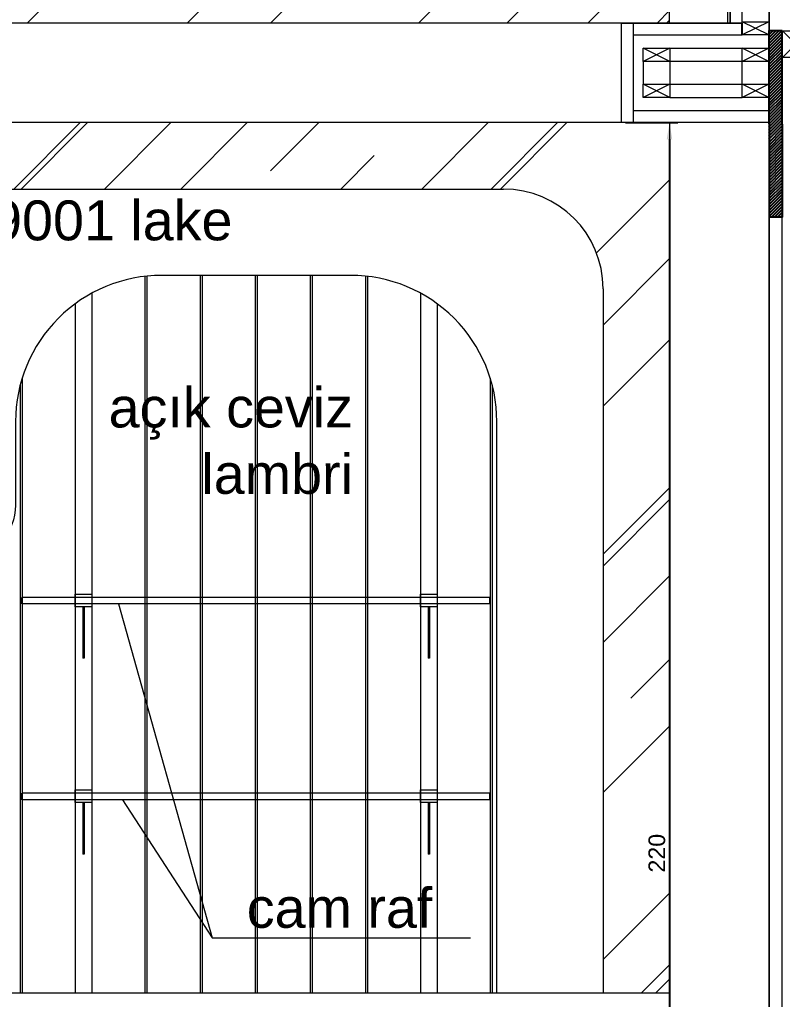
# Model space of a CAD drawing. Header units: millimetres. Extents: x 54215 to 67697, y 23496 to 56611.
# Drawn here: x 56793 to 56907.9, y 40695.9 to 40843.5 of the extents above; entities that cross this region are included whole.
import ezdxf

# ---------------------------------------------------------------- set-up
doc = ezdxf.new("R2010")
doc.units = ezdxf.units.MM
doc.layers.add('no3_ahsap kesit on', color=7, linetype='Continuous', lineweight=20, true_color=0xfca103)
doc.layers.add('no3_tefriş ön ince', color=7, linetype='Continuous', lineweight=18, true_color=0x8c1aff)
for name, color, linetype, lineweight in [('no3_cam gorunus on', 142, 'Continuous', 15), ('no3_cam kesit arka', 141, 'Continuous', 18), ('no3_duvar kaplama', 8, 'Continuous', 0), ('no3_kutu profil gorunus', 8, 'Continuous', 0), ('no3_kutuprofil kesit', 74, 'Continuous', 18), ('no3_mermer gorunus on', 31, 'Continuous', 15), ('no3_paslanmaz kesit arka', 145, 'Continuous', 20), ('no3_yazı duvar', 152, 'Continuous', 0)]:
    doc.layers.add(name, color=color, linetype=linetype, lineweight=lineweight)
doc.styles.get("Standard").update_dxf_attribs({"font": 'arial.ttf'})
doc.styles.add('style1', font='arial.ttf', dxfattribs={"height": 20})
doc.dimstyles.new('ISO-25', dxfattribs={"dimtxt": 2.5, "dimasz": 2.5, "dimexe": 1.25, "dimexo": 0.625, "dimtad": 1, "dimtxsty": 'Standard', "dimcen": 2.5, "dimadec": 0, "dimazin": 0, "dimtfac": 1, "dimtmove": 0, "dimatfit": 3, "dimfxl": 1, "dimarcsym": 0})

# ---------------------------------------------------------------- blocks, each defined once
blk = doc.blocks.new('cephe pasta')
h = blk.add_hatch()
h.set_pattern_fill('ANSI31', color=230, scale=0.1)
h.set_pattern_definition([(45, (6736.7787, 16841.92266), (-0.224506403, 0.224506403), [])])
h.paths.add_polyline_path([(10726.32, 21206.89), (10724.32, 21206.89), (10724.36, 21178.89), (10726.36, 21178.89)])
at = {"color": 231, "lineweight": 15}
blk.add_line((10726.36, 20988.08), (10726.32, 21202.28), dxfattribs=at)
at = {"color": 230}
blk.add_lwpolyline([(10726.32, 21206.89), (10724.32, 21206.89), (10724.36, 21178.89), (10726.36, 21178.89)], close=True, dxfattribs=at)
at = {"color": 231, "lineweight": 15}
blk.add_lwpolyline([(10726.36, 21206.89), (10730.36, 21206.89), (10730.36, 21202.89), (10726.36, 21202.89), (10726.36, 21206.89), (10730.36, 21202.89), (10726.36, 21202.89), (10730.36, 21206.89)], dxfattribs=at)
blk = doc.blocks.new('*D274')
at = {"color": 0, "lineweight": -2, "transparency": 16777216}
for p, q in [((56884.27, 40827.96), (56892.14, 40827.96)), ((56890.89, 40825.46), (56890.89, 40610.46)), ((56884.27, 40607.96), (56892.14, 40607.96))]:
    blk.add_line(p, q, dxfattribs=at)
at = {"color": 0, "transparency": 16777216}
for points in [[(56890.47, 40825.46), (56891.3, 40825.46), (56890.89, 40827.96)], [(56890.47, 40610.46), (56891.3, 40610.46), (56890.89, 40607.96)]]:
    blk.add_solid(points, dxfattribs=at)
at = {"layer": 'Defpoints', "color": 0, "transparency": 16777216}
for p in [(56883.64, 40827.96), (56883.64, 40607.96), (56890.89, 40607.96)]:
    blk.add_point(p, dxfattribs=at)
at = {"color": 0, "transparency": 16777216, "insert": (56888.99, 40717.96), "char_height": 2.5, "attachment_point": 5, "rotation": 90}
blk.add_mtext('220', dxfattribs=at)

msp = doc.modelspace()

# ---------------------------------------------------------------- hatches: boundary and pattern name
at = {"layer": 'no3_duvar kaplama'}
h = msp.add_hatch(dxfattribs=at)
h.set_pattern_fill('AR-RROOF', color=251, angle=45)
h.set_pattern_definition([(45, (2906.12, 12507.684), (21.552615, 57.473639), [381, -50.8, 127, -25.4]), (45, (2921.028, 12540.552), (-41.847994, 5.926969), [76.2, -8.382, 152.4, -19.05]), (45, (2899.835, 12531.93), (81.3611205, 105.428207), [203.2, -35.56, 101.6, -25.4])])
h.paths.add_polyline_path([(55955.433, 40885.463), (55839.741, 40885.463), (55828.941, 40885.463), (55793.188, 40885.463), (55793.188, 40881.463), (55793.188, 40846.963), (55793.188, 40842.963), (55813.188, 40842.963), (55955.433, 40842.963)])
h.paths.add_polyline_path([(56216.788, 40885.463), (55970.433, 40885.463), (55970.433, 40842.963), (56216.788, 40842.963)])
h.paths.add_polyline_path([(56564.478, 40885.463), (56296.988, 40885.463), (56296.988, 40842.963), (56564.478, 40842.963)])
h.paths.add_polyline_path([(56890.888, 40885.463), (56579.478, 40885.463), (56579.478, 40842.963), (56890.888, 40842.963)])
at = {"layer": 'no3_yazı duvar'}
h = msp.add_hatch(dxfattribs=at)
h.set_pattern_fill('AR-RROOF', color=256, angle=45)
h.set_pattern_definition([(45, (2906.12, 12507.684), (21.552615, 57.473639), [381, -50.8, 127, -25.4]), (45, (2921.028, 12540.552), (-41.847994, 5.926969), [76.2, -8.382, 152.4, -19.05]), (45, (2899.835, 12531.93), (81.3611205, 105.428207), [203.2, -35.56, 101.6, -25.4])])
h.paths.add_polyline_path([(56579.478, 40696.948), (56589.478, 40696.948), (56589.478, 40802.963, -0.4142136), (56604.478, 40817.963), (56865.888, 40817.963, -0.4142136), (56880.888, 40802.963), (56880.888, 40696.948), (56890.888, 40696.948), (56890.888, 40827.963), (56579.478, 40827.963)])
h.paths.add_polyline_path([(56640.662, 40821.245), (56827.578, 40821.245), (56827.578, 40800.904), (56640.662, 40800.904)], flags=24)

# ---------------------------------------------------------------- linework, layer by layer
for p, q in [((56901.843, 40841.163), (56901.843, 40842.963)), ((56905.888, 40827.963), (56905.888, 40829.763)), ((56793.418, 40755.485), (56793.418, 40756.485)), ((56863.888, 40755.485), (56863.888, 40756.485)), ((56793.418, 40725.994), (56793.418, 40726.994)), ((56863.888, 40725.994), (56863.888, 40726.994))]:
    msp.add_line(p, q)
at = {"layer": 'no3_ahsap kesit on'}
for p, q in [((56883.643, 40827.963), (56883.643, 40842.963)), ((56883.643, 40842.963), (56901.799, 40842.963)), ((56885.443, 40827.963), (56885.443, 40842.963)), ((56885.443, 40841.163), (56901.843, 40841.163))]:
    msp.add_line(p, q, dxfattribs=at)
msp.add_lwpolyline([(56901.843, 40885.463), (56900.043, 40885.463), (56900.043, 40842.963), (56901.843, 40842.963)], close=True, dxfattribs=at)
for points in [[(56905.888, 40827.963), (56883.643, 40827.963), (56883.643, 40842.963)], [(56905.888, 40829.763), (56885.443, 40829.763), (56885.443, 40842.963)]]:
    msp.add_lwpolyline(points, dxfattribs=at)
at = {"layer": 'no3_cam gorunus on'}
for p, q in [((56863.888, 40756.485), (56793.418, 40756.485)), ((56863.888, 40755.485), (56793.418, 40755.485)), ((56863.888, 40726.994), (56793.418, 40726.994)), ((56863.888, 40725.994), (56793.418, 40725.994))]:
    msp.add_line(p, q, dxfattribs=at)
at = {"layer": 'no3_cam kesit arka'}
msp.add_lwpolyline([(56900.043, 40885.463), (56899.643, 40885.463), (56899.643, 40842.963), (56900.043, 40842.963)], close=True, dxfattribs=at)
at = {"layer": 'no3_duvar kaplama'}
for p, q in [((56811.903, 40804.818), (56811.903, 40696.948)), ((56812.203, 40804.851), (56812.203, 40696.948)), ((56820.203, 40804.963), (56820.203, 40696.948)), ((56820.503, 40804.963), (56820.503, 40696.948)), ((56828.503, 40804.963), (56828.503, 40696.948)), ((56828.803, 40804.963), (56828.803, 40696.948)), ((56836.803, 40804.963), (56836.803, 40696.948)), ((56837.103, 40804.963), (56837.103, 40696.948)), ((56845.103, 40804.851), (56845.103, 40696.948)), ((56845.403, 40804.818), (56845.403, 40696.948)), ((56793.403, 40789.472), (56793.403, 40696.948)), ((56863.903, 40789.472), (56863.903, 40696.948)), ((56793.103, 40788.41), (56793.103, 40696.948)), ((56864.203, 40788.41), (56864.203, 40696.948))]:
    msp.add_line(p, q, dxfattribs=at)
at = {"layer": 'no3_kutu profil gorunus'}
for p, q in [((56890.943, 40839.163), (56901.843, 40839.163)), ((56886.943, 40837.163), (56886.943, 40833.763)), ((56890.943, 40831.763), (56901.843, 40831.763))]:
    msp.add_line(p, q, dxfattribs=at)
msp.add_lwpolyline([(56890.943, 40837.163), (56890.943, 40833.763), (56901.843, 40833.763), (56901.843, 40837.163)], close=True, dxfattribs=at)
at = {"layer": 'no3_kutuprofil kesit'}
for p, q in [((56905.843, 40843.163), (56901.843, 40841.163)), ((56905.843, 40841.163), (56901.843, 40843.163)), ((56890.943, 40839.163), (56886.943, 40837.163)), ((56890.943, 40837.163), (56886.943, 40839.163)), ((56905.843, 40839.163), (56901.843, 40837.163)), ((56905.843, 40837.163), (56901.843, 40839.163)), ((56890.943, 40833.763), (56886.943, 40831.763)), ((56890.943, 40831.763), (56886.943, 40833.763)), ((56905.843, 40833.763), (56901.843, 40831.763)), ((56905.843, 40831.763), (56901.843, 40833.763))]:
    msp.add_line(p, q, dxfattribs=at)
for points in [[(56905.843, 40843.163), (56905.843, 40841.163), (56901.843, 40841.163), (56901.843, 40843.163)], [(56890.943, 40839.163), (56890.943, 40837.163), (56886.943, 40837.163), (56886.943, 40839.163)], [(56905.843, 40839.163), (56905.843, 40837.163), (56901.843, 40837.163), (56901.843, 40839.163)], [(56890.943, 40833.763), (56890.943, 40831.763), (56886.943, 40831.763), (56886.943, 40833.763)], [(56905.843, 40833.763), (56905.843, 40831.763), (56901.843, 40831.763), (56901.843, 40833.763)]]:
    msp.add_lwpolyline(points, close=True, dxfattribs=at)
at = {"layer": 'no3_mermer gorunus on'}
msp.add_line((56579.478, 40696.948), (56890.888, 40696.948), dxfattribs=at)
at = {"layer": 'no3_paslanmaz kesit arka'}
for p, q in [((56802.553, 40755.064), (56802.553, 40747.324)), ((56802.753, 40755.064), (56802.753, 40747.324)), ((56854.553, 40755.064), (56854.553, 40747.324)), ((56854.753, 40755.064), (56854.753, 40747.324)), ((56802.753, 40747.324), (56802.553, 40747.324)), ((56854.753, 40747.324), (56854.553, 40747.324)), ((56802.553, 40725.573), (56802.553, 40717.833)), ((56802.753, 40725.573), (56802.753, 40717.833)), ((56854.553, 40725.573), (56854.553, 40717.833)), ((56854.753, 40725.573), (56854.753, 40717.833)), ((56802.753, 40717.833), (56802.553, 40717.833)), ((56854.753, 40717.833), (56854.553, 40717.833))]:
    msp.add_line(p, q, dxfattribs=at)
for points in [[(56801.403, 40756.985), (56803.903, 40756.985), (56803.903, 40755.064), (56801.403, 40755.064)], [(56853.403, 40756.985), (56855.903, 40756.985), (56855.903, 40755.064), (56853.403, 40755.064)], [(56801.403, 40727.494), (56803.903, 40727.494), (56803.903, 40725.573), (56801.403, 40725.573)], [(56853.403, 40727.494), (56855.903, 40727.494), (56855.903, 40725.573), (56853.403, 40725.573)]]:
    msp.add_lwpolyline(points, close=True, dxfattribs=at)
at = {"layer": 'no3_tefriş ön ince'}
for p, q in [((56890.888, 40842.963), (56890.888, 40885.463)), ((56905.888, 40885.463), (56905.888, 40607.963)), ((56905.888, 40607.963), (56905.888, 40885.463)), ((56901.843, 40842.963), (55813.188, 40842.963)), ((56905.888, 40827.963), (55777.488, 40827.963)), ((56890.888, 40827.963), (56890.888, 40607.963)), ((56604.478, 40817.963), (56865.888, 40817.963)), ((56803.903, 40802.287), (56803.903, 40696.948)), ((56853.403, 40802.287), (56853.403, 40696.948)), ((56880.888, 40802.963), (56880.888, 40696.948)), ((56801.403, 40800.7), (56801.403, 40696.948)), ((56855.903, 40800.7), (56855.903, 40696.948))]:
    msp.add_line(p, q, dxfattribs=at)
msp.add_lwpolyline([(56864.888, 40696.948), (56864.888, 40782.963, 0.4142136), (56842.888, 40804.963), (56814.418, 40804.963, 0.4142136), (56792.418, 40782.963), (56792.418, 40770.354, -1), (56777.636, 40770.354), (56777.636, 40782.963, 0.4142136), (56755.636, 40804.963), (56714.73, 40804.963, 0.4142136), (56692.73, 40782.963), (56692.73, 40770.354, -1), (56677.948, 40770.354), (56677.948, 40782.963, 0.4142136), (56655.948, 40804.963), (56627.478, 40804.963, 0.4142136), (56605.478, 40782.963), (56605.478, 40696.948)], format="xyb", dxfattribs=at)
msp.add_arc((56865.888, 40802.963), 15, 0, 90, dxfattribs=at)
at = {"layer": 'no3_yazı duvar'}
msp.add_line((56808.504, 40725.994), (56821.996, 40705.195), dxfattribs=at)
msp.add_lwpolyline([(56807.894, 40755.485), (56821.996, 40705.195), (56860.915, 40705.195)], dxfattribs=at)

# ---------------------------------------------------------------- block references
msp.add_blockref('cephe pasta', (46181.528, 19634.885))

# ---------------------------------------------------------------- texts
at = {"layer": 'no3_yazı duvar', "char_height": 6, "width": 196.13956, "attachment_point": 3, "style": 'style1'}
for s, insert in [('18mm mdf üzeri ral 9001 lake', (56825.078, 40816.245)), ('açık ceviz\\P lambri', (56843.22, 40788.07)), ('cam raf', (56855.174, 40712.729))]:
    msp.add_mtext(s, dxfattribs=dict(at, insert=insert))

# ---------------------------------------------------------------- dimensions: what is measured, and where the dimension line sits
dim = msp.add_linear_dim(base=(56890.888, 40607.963), p1=(56883.643, 40827.963), p2=(56883.643, 40607.963), angle=90, dimstyle='ISO-25')
dim.commit()
dim.dimension.update_dxf_attribs({"geometry": '*D274', "text_midpoint": (56888.987, 40717.963)})

doc.saveas('drawing.dxf')
